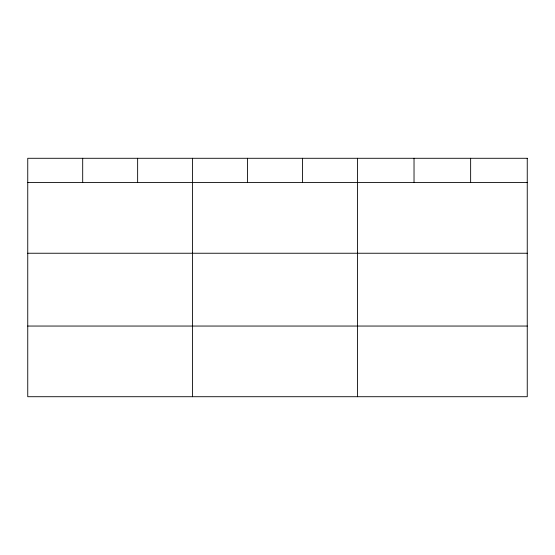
<?xml version="1.0" encoding="UTF-8"?>
<svg xmlns="http://www.w3.org/2000/svg" width="555" height="555" viewBox="0 0 555 555"><rect width="100%" height="100%" fill="white"/><g stroke="black" fill="none" stroke-linecap="round" stroke-linejoin="round"><path stroke-width="0.83" d="M27.75 182.581L527.25 182.581M27.75 253.24L527.25 253.24M27.75 326.049L527.25 326.049M470.64 158.286L470.64 182.581M414.03 158.286L414.03 182.581M357.42 158.286L357.42 396.714M302.475 158.286L302.475 182.581M247.53 158.286L247.53 182.581M192.585 158.286L192.585 396.714M137.64 158.286L137.64 182.581M82.695 158.286L82.695 182.581M527.25 158.286L27.75 158.286L27.75 396.714L527.25 396.714L527.25 158.286"/></g></svg>
